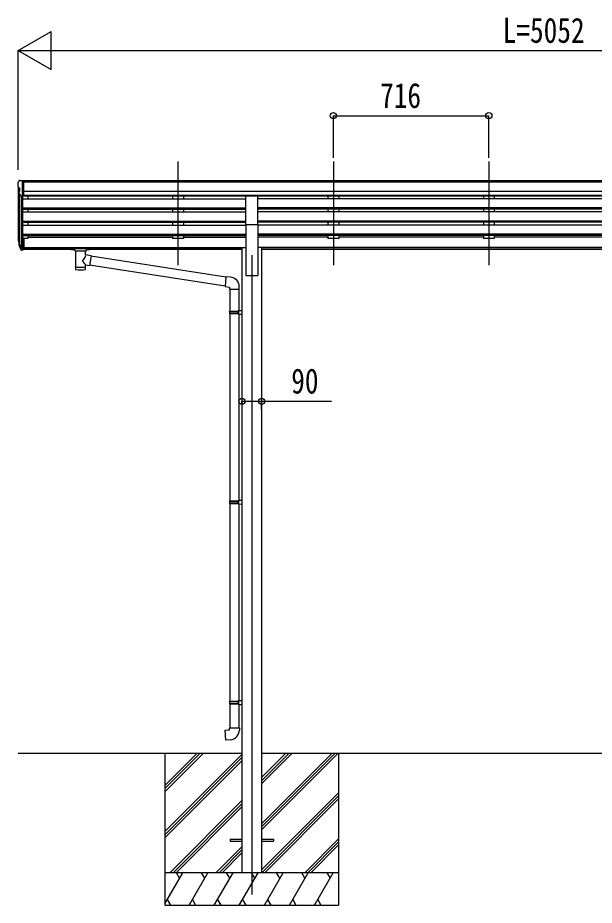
# Model space of a CAD drawing. Units: millimetres, scale not verified. Extents: x -14718 to 14718, y -10395 to 10395.
# Drawn here: x -2545 to 110, y -6038 to -1951 of the extents above; entities that cross this region are included whole.
import ezdxf
from ezdxf.enums import TextEntityAlignment as Align

# ---------------------------------------------------------------- set-up
doc = ezdxf.new("R2010")
doc.units = ezdxf.units.MM
doc.header["$LTSCALE"] = 50
for name, color, linetype in [('0-3_YKK_12', 2, 'Continuous'), ('0-4_YKK_13', 4, 'Continuous'), ('0-5_YKK_A1', 4, 'Continuous'), ('0-6_YKK_D', 6, 'Continuous')]:
    doc.layers.add(name, color=color, linetype=linetype)
doc.styles.add('ＭＳ ゴシック', font='')
doc.styles.get('ＭＳ ゴシック').set_extended_font_data('MS Gothic')

msp = doc.modelspace()

# ---------------------------------------------------------------- linework, layer by layer
at = {"layer": '0-3_YKK_12'}
for p, q in [((-1807.43, -2613.08), (-1807.43, -3090.6)), ((-1091.43, -2613.08), (-1091.43, -3090.6)), ((-375.43, -2613.08), (-375.43, -3090.6)), ((-1467.43, -3043.92), (-1467.43, -5987.5))]:
    msp.add_line(p, q, dxfattribs=at)
at = {"layer": '0-4_YKK_13'}
for p, q in [((-2545.43, -2709.98), (-2545.43, -2710.61)), ((-2542.9, -2731.79), (-2537.58, -2734.86)), ((-2538.52, -2701.17), (-2542.59, -2706.98)), ((-2535.43, -2700.61), (-2537.76, -2700.75)), ((-2537.43, -2735.12), (-2537.43, -2751.4)), ((-2535.43, -2700.61), (-2516.93, -2700.61)), ((-2523.43, -2773.59), (-2523.43, -2700.61)), ((-2516.93, -2700.61), (-2506.93, -2700.69)), ((-2516.93, -2772.59), (-2516.93, -2700.61)), ((-2506.93, -2702.21), (-2506.93, -2700.69)), ((-2531.05, -2771.78), (-2540.06, -2756.18)), ((-2523.43, -2773.59), (-2528.64, -2773.27)), ((-2516.93, -2772.59), (-2523.43, -2772.59)), ((-1494.93, -2903.03), (-1494.93, -2771.24)), ((-1494.93, -2771.24), (-1439.93, -2771.24)), ((-1439.93, -2903.03), (-1439.93, -2771.24)), ((-1494.93, -2903.03), (-1439.93, -2903.03)), ((-2542.34, -2980.4), (-2538.46, -2988.35)), ((-2541.73, -2979.02), (-2538.46, -2986.09)), ((-2523.43, -2966.21), (-2523.43, -3020.98)), ((-2516.93, -2966.21), (-2523.43, -2966.21)), ((-2516.93, -2966.21), (-2516.93, -3020.24)), ((-2540.02, -2991.67), (-2539.68, -2996.08)), ((-2539.68, -2996.08), (-2530.87, -3019.63)), ((-2539.07, -2995.52), (-2530.87, -3011.69)), ((-2529.86, -3010.56), (-2537.62, -2995.16)), ((-2523.43, -3011.24), (-2528.56, -3011.24)), ((-2523.43, -3013.05), (-2528.28, -3013.05)), ((-2523.43, -3020.98), (-2528.28, -3020.98)), ((-2516.93, -3006.34), (-2523.43, -3006.34)), ((-2516.93, -3011.22), (-2523.43, -3011.22)), ((-2516.93, -3020.24), (-2523.43, -3020.24)), ((-2299.43, -3011.09), (-2299.43, -3016.84)), ((-2299.43, -3011.28), (-2299.43, -3012.82)), ((-2297.43, -3010.42), (-2214.43, -3010.42)), ((-2297.43, -3012.6), (-2214.43, -3012.6)), ((-2297.43, -3017.51), (-2282.93, -3017.51)), ((-2282.93, -3023.15), (-2282.93, -3016.61)), ((-2228.93, -3023.15), (-2228.93, -3016.61)), ((-2228.93, -3017.51), (-2214.43, -3017.51)), ((-2212.43, -3011.09), (-2212.43, -3016.84)), ((-2278.83, -3024.07), (-2278.85, -3109.51)), ((-2233.03, -3042.82), (-2233.03, -3024.07)), ((-2207.81, -3046.72), (-2233.03, -3042.81)), ((-2207.81, -3046.72), (-2214.83, -3091.98)), ((-1586.82, -3145.13), (-2208.13, -3048.74)), ((-2233.01, -3109.51), (-2233.03, -3088.85)), ((-2233.03, -3089.16), (-2214.83, -3091.98)), ((-1590.49, -3187.06), (-2214.56, -3090.24)), ((-1565.82, -3145.09), (-1586.66, -3143.26)), ((-1570.74, -3200.83), (-1524.74, -3200.83)), ((-1568.63, -3200.83), (-1568.63, -3301.55)), ((-1526.63, -3200.83), (-1526.63, -3299)), ((-1524.74, -3200.83), (-1524.74, -3189.91)), ((-1570.63, -3303.55), (-1569.63, -3301.55)), ((-1570.63, -3303.55), (-1526.63, -3303.55)), ((-1570.63, -3303.55), (-1570.63, -3311.55)), ((-1569.63, -3301.55), (-1526.63, -3301.55)), ((-1531.11, -3303.55), (-1531.54, -3301.55)), ((-1528.63, -3299.05), (-1512.63, -3298.58)), ((-1528.63, -3301.05), (-1528.63, -3299.05)), ((-1528.63, -3301.05), (-1526.63, -3301.05)), ((-1512.63, -3298.58), (-1512.63, -3316.52)), ((-1570.63, -3311.55), (-1526.63, -3311.55)), ((-1570.63, -3311.55), (-1569.63, -3313.55)), ((-1569.63, -3313.55), (-1526.63, -3313.55)), ((-1568.63, -3313.55), (-1568.63, -4175.25)), ((-1528.63, -3316.05), (-1528.63, -3314.05)), ((-1528.63, -3316.05), (-1512.63, -3316.52)), ((-1526.63, -3316.11), (-1526.63, -4172.7)), ((-1570.63, -4177.25), (-1569.63, -4175.25)), ((-1570.63, -4177.25), (-1526.63, -4177.25)), ((-1570.63, -4177.25), (-1570.63, -4185.25)), ((-1570.63, -4185.25), (-1526.63, -4185.25)), ((-1570.63, -4185.25), (-1569.63, -4187.25)), ((-1569.63, -4175.25), (-1526.63, -4175.25)), ((-1569.63, -4187.25), (-1526.63, -4187.25)), ((-1568.63, -4187.25), (-1568.63, -5097.94)), ((-1531.11, -4177.25), (-1531.54, -4175.25)), ((-1528.63, -4172.75), (-1512.63, -4172.28)), ((-1528.63, -4174.75), (-1528.63, -4172.75)), ((-1528.63, -4174.75), (-1526.63, -4174.75)), ((-1528.63, -4189.75), (-1528.63, -4187.75)), ((-1528.63, -4189.75), (-1512.63, -4190.23)), ((-1526.63, -4189.81), (-1526.63, -5095.38)), ((-1512.63, -4172.28), (-1512.63, -4190.23)), ((-1570.63, -5099.94), (-1569.63, -5097.94)), ((-1570.63, -5099.94), (-1526.63, -5099.94)), ((-1570.63, -5099.94), (-1570.63, -5107.94)), ((-1570.63, -5107.94), (-1526.63, -5107.94)), ((-1570.63, -5107.94), (-1569.63, -5109.94)), ((-1569.63, -5097.94), (-1526.63, -5097.94)), ((-1531.11, -5099.94), (-1531.54, -5097.94)), ((-1528.63, -5095.44), (-1512.63, -5094.97)), ((-1528.63, -5097.44), (-1528.63, -5095.44)), ((-1528.63, -5097.44), (-1526.63, -5097.44)), ((-1512.63, -5094.97), (-1512.63, -5112.91)), ((-1569.63, -5109.94), (-1526.63, -5109.94)), ((-1568.63, -5109.94), (-1568.63, -5219.94)), ((-1528.63, -5112.44), (-1528.63, -5110.44)), ((-1528.63, -5112.44), (-1512.63, -5112.91)), ((-1526.63, -5112.5), (-1526.63, -5219.94)), ((-1570.63, -5219.94), (-1524.63, -5219.94)), ((-1570.63, -5229.94), (-1570.63, -5219.94)), ((-1524.63, -5219.94), (-1524.63, -5230.86)), ((-1567.43, -5733), (-1567.43, -5742)), ((-1567.43, -5733), (-1512.63, -5733)), ((-1567.43, -5742), (-1512.63, -5742)), ((-1422.23, -5733), (-1367.43, -5733)), ((-1422.23, -5742), (-1367.43, -5742)), ((-1367.43, -5733), (-1367.43, -5742))]:
    msp.add_line(p, q, dxfattribs=at)
for points in [[(-2299.43, -3011.09), (-2299.39, -3010.89), (-2299.31, -3010.75), (-2299.21, -3010.66), (-2299.11, -3010.6), (-2298.99, -3010.55), (-2298.7, -3010.49), (-2298.21, -3010.45), (-2297.66, -3010.43), (-2297.43, -3010.42)], [(-2299.43, -3016.84), (-2299.39, -3017.04), (-2299.31, -3017.18), (-2299.21, -3017.27), (-2299.11, -3017.33), (-2298.99, -3017.38), (-2298.7, -3017.44), (-2298.21, -3017.49), (-2297.66, -3017.51), (-2297.43, -3017.51)], [(-2214.43, -3010.42), (-2214.08, -3010.43), (-2213.55, -3010.45), (-2213.1, -3010.5), (-2212.79, -3010.58), (-2212.63, -3010.68), (-2212.51, -3010.82), (-2212.44, -3011), (-2212.43, -3011.09)], [(-2214.43, -3017.51), (-2214.08, -3017.5), (-2213.55, -3017.48), (-2213.1, -3017.43), (-2212.79, -3017.35), (-2212.63, -3017.25), (-2212.51, -3017.11), (-2212.44, -3016.93), (-2212.43, -3016.84)], [(-1586.66, -3143.26), (-1590.66, -3189.09), (-1570.74, -3190.83), (-1570.74, -3200.83)], [(-1531.11, -3303.55), (-1531.11, -3311.55), (-1531.54, -3313.55)], [(-1528.63, -3314.05), (-1526.63, -3314.05), (-1526.63, -3301.05)], [(-1531.11, -4177.25), (-1531.11, -4185.25), (-1531.54, -4187.25)], [(-1528.63, -4187.75), (-1526.63, -4187.75), (-1526.63, -4174.75)], [(-1531.11, -5099.94), (-1531.11, -5107.94), (-1531.54, -5109.94)], [(-1528.63, -5110.44), (-1526.63, -5110.44), (-1526.63, -5097.44)], [(-1565.71, -5275.69), (-1586.55, -5277.51), (-1590.55, -5231.69), (-1570.63, -5229.94)]]:
    msp.add_lwpolyline(points, dxfattribs=at)
for centre, radius, start, end in [((-2542.43, -2709.98), 3, 93, 180), ((-2343.43, -2710.61), 202, 180, 184.94904), ((-2538.53, -2727.42), 6.18, 185.7035, 224.99897), ((-2537.7, -2701.75), 1, 93.5, 145), ((-2537.73, -2735.12), 0.3, 0, 60), ((-2537.46, -2754.68), 3, 94.7167, 210), ((-2537.73, -2751.4), 0.3, 274.7167, 0), ((-2528.46, -2770.28), 3, 210, 266.5), ((-2514.25, -2971.28), 29.53, 186.50806, 197.98144), ((-2512.84, -2969.53), 30.41, 187.1552, 198.19734), ((-1569.74, -3189.91), 45, 0, 85), ((-1569.63, -5230.86), 45, 275, 0)]:
    msp.add_arc(centre, radius, start, end, dxfattribs=at)
for centre, major_axis, ratio, start_param, end_param in [((-2454.78, -2971.72), (-89.06, 1.43), 0.57596, 6.1962358, 6.3678173), ((-2455.57, -2965.04), (87.93, 4.42), 0.541684, 3.0659337, 3.2228513), ((-2538.72, -2991.67), (1.3, 0), 0.90356, 1.3700892, 3.347195), ((-2452.8, -2975.48), (-89.07, 0), 0.90356, 0.2056023, 0.2515348), ((-2453.51, -2971.62), (-88.05, 0), 0.90356, 0.2662965, 0.3003836), ((-2528.28, -3010.34), (-3, 0), 0.90356, 0.5235988, 1.5707963), ((-2528.28, -3018.27), (3, 0), 0.90356, 3.6651914, 4.712389), ((-2528.56, -3009.89), (-1.5, 0), 0.90356, 0.5235988, 1.5707963), ((-2297.43, -3012.82), (2, 0), 0.109601, 1.5707963, 3.1415927), ((-2255.93, -3023.07), (27.06, 0), 0.069685, 3.1415927, 6.2831853), ((-2255.93, -3016.61), (27, 0), 0.070066, 6.2831853, 9.424778), ((-2244.93, -3020.59), (16, 0), 0.361356, 6.2636979, 6.2831853), ((-2214.43, -3012.82), (2, 0), 0.109601, 0, 1.5707963), ((-2255.93, -3069.36), (-22.81, -26.62), 0.234429, 1.6855472, 3.1268519), ((-2255.93, -3097.07), (22.91, 0), 0.122865, 3.1415927, 6.2831853), ((-2253.38, -3066.71), (20.32, -22.25), 0.045535, 0.0389954, 1.3075346), ((-2255.93, -3109.51), (22.92, 0), 0.101955, 3.1415499, 6.2833984)]:
    msp.add_ellipse(centre, major_axis=major_axis, ratio=ratio, start_param=start_param, end_param=end_param, dxfattribs=at)
at = {"layer": '0-5_YKK_A1'}
for p, q in [((-2543.43, -2731.18), (-2543.43, -2965.85)), ((2482.07, -2702.21), (-2516.93, -2702.21)), ((2482.07, -2707.43), (-2516.93, -2707.43)), ((-2538.46, -2758.95), (-2538.46, -2992.56)), ((-2529.43, -2773.11), (-2529.44, -3010.99)), ((-2523.43, -2773.59), (-2523.43, -2966.21)), ((2482.07, -2750.96), (-2516.93, -2750.96)), ((2482.07, -2768.81), (-2516.93, -2768.81)), ((-1494.93, -2772.06), (-2516.93, -2772.06)), ((-2498.43, -2772.06), (-2498.43, -2784.57)), ((-1832.43, -2772.06), (-1832.43, -2784.57)), ((-1782.43, -2772.06), (-1782.43, -2784.47)), ((1405.07, -2772.06), (-1439.93, -2772.06)), ((-1116.43, -2772.06), (-1116.43, -2784.57)), ((-1066.43, -2772.06), (-1066.43, -2784.47)), ((-400.43, -2772.06), (-400.43, -2784.57)), ((-350.43, -2772.06), (-350.43, -2784.47)), ((-2523.43, -2784.57), (-1494.93, -2784.57)), ((1405.07, -2784.57), (-1439.93, -2784.57)), ((-2523.43, -2826.44), (-1494.93, -2826.44)), ((-2523.43, -2827.94), (-1494.93, -2827.94)), ((-2523.43, -2832.26), (-1494.93, -2832.26)), ((-2523.43, -2845.11), (-1494.93, -2845.11)), ((-2498.43, -2832.26), (-2498.43, -2845.11)), ((-1832.43, -2832.26), (-1832.43, -2845.11)), ((-1782.43, -2832.26), (-1782.43, -2845.11)), ((1405.07, -2826.44), (-1439.93, -2826.44)), ((1405.07, -2827.94), (-1439.93, -2827.94)), ((1405.07, -2832.26), (-1439.93, -2832.26)), ((1405.07, -2845.11), (-1439.93, -2845.11)), ((-1116.43, -2832.26), (-1116.43, -2845.11)), ((-1066.43, -2832.26), (-1066.43, -2845.11)), ((-400.43, -2832.26), (-400.43, -2845.11)), ((-350.43, -2832.26), (-350.43, -2845.11)), ((-2523.43, -2886.99), (-1494.93, -2886.99)), ((-2523.43, -2888.49), (-1494.93, -2888.49)), ((-2523.43, -2892.8), (-1494.93, -2892.8)), ((-2498.43, -2892.8), (-2498.43, -2905.66)), ((-1832.43, -2892.8), (-1832.43, -2905.56)), ((-1782.43, -2892.8), (-1782.43, -2905.66)), ((1405.07, -2886.99), (-1439.93, -2886.99)), ((1405.07, -2888.49), (-1439.93, -2888.49)), ((1405.07, -2892.8), (-1439.93, -2892.8)), ((-1116.43, -2892.8), (-1116.43, -2905.56)), ((-1066.43, -2892.8), (-1066.43, -2905.66)), ((-400.43, -2892.8), (-400.43, -2905.56)), ((-350.43, -2892.8), (-350.43, -2905.66)), ((-2523.43, -2905.66), (-1494.93, -2905.66)), ((-1494.93, -2903.03), (-1494.93, -3137.49)), ((-1439.93, -2903.03), (-1439.93, -3137.49)), ((1405.07, -2905.66), (-1439.93, -2905.66)), ((-2523.43, -2947.54), (-1494.93, -2947.54)), ((-2523.43, -2949.04), (-1494.93, -2949.04)), ((-2523.43, -2953.35), (-1494.93, -2953.35)), ((-2498.43, -2966.84), (-2516.93, -2966.84)), ((-2498.43, -2953.35), (-2498.43, -2966.84)), ((-2498.43, -2961.9), (-1832.43, -2961.9)), ((-1832.43, -2953.35), (-1832.43, -2966.84)), ((-1782.43, -2966.84), (-1832.43, -2966.84)), ((-1782.43, -2953.35), (-1782.43, -2966.84)), ((-1782.43, -2961.9), (-1494.93, -2961.9)), ((1405.07, -2947.54), (-1439.93, -2947.54)), ((1405.07, -2949.04), (-1439.93, -2949.04)), ((1405.07, -2953.35), (-1439.93, -2953.35)), ((-1116.43, -2961.9), (-1439.93, -2961.9)), ((-1116.43, -2953.35), (-1116.43, -2966.84)), ((-1066.43, -2966.84), (-1116.43, -2966.84)), ((-1066.43, -2953.35), (-1066.43, -2966.84)), ((-400.43, -2961.9), (-1066.43, -2961.9)), ((-400.43, -2953.35), (-400.43, -2966.84)), ((-350.43, -2966.84), (-400.43, -2966.84)), ((-350.43, -2953.35), (-350.43, -2966.84)), ((315.57, -2961.9), (-350.43, -2961.9)), ((-2516.93, -3008.91), (-1512.63, -3008.91)), ((-2516.93, -3010.31), (-1512.63, -3010.31)), ((-2282.93, -3018), (-2516.93, -3018)), ((-1512.63, -3018), (-2228.93, -3018)), ((-1512.63, -3008.49), (-1512.63, -5887.5)), ((-1512.63, -3008.49), (-1494.93, -3008.49)), ((-1422.23, -3008.49), (-1439.93, -3008.49)), ((-1422.23, -3008.49), (-1422.23, -5887.5)), ((1387.37, -3008.91), (-1422.23, -3008.91)), ((1387.37, -3010.31), (-1422.23, -3010.31)), ((1387.37, -3018), (-1422.23, -3018)), ((-1494.93, -3137.49), (-1439.93, -3137.49)), ((-2543.43, -5337.5), (-1512.63, -5337.5)), ((-1867.43, -5337.5), (-1867.43, -6037.5)), ((-1867.43, -5514.63), (-1690.3, -5337.5)), ((-1867.43, -5500.49), (-1704.44, -5337.5)), ((-1867.43, -5486.35), (-1718.58, -5337.5)), ((-1867.43, -5698.48), (-1512.63, -5343.68)), ((-1422.23, -5690.35), (-1069.38, -5337.5)), ((-1422.23, -5676.21), (-1083.52, -5337.5)), ((-1422.23, -5662.06), (-1097.66, -5337.5)), ((-1422.23, -5478.22), (-1281.51, -5337.5)), ((-1422.23, -5464.08), (-1295.65, -5337.5)), ((-1422.23, -5449.93), (-1309.8, -5337.5)), ((-1422.23, -5337.5), (1387.37, -5337.5)), ((-1067.43, -5337.5), (-1067.43, -6037.5)), ((-1867.43, -5712.62), (-1512.63, -5357.82)), ((-1867.43, -5726.76), (-1512.63, -5371.96)), ((-1844.32, -5887.5), (-1512.63, -5555.81)), ((-1422.23, -5874.19), (-1067.43, -5519.4)), ((-1421.39, -5887.5), (-1067.43, -5533.54)), ((-1407.25, -5887.5), (-1067.43, -5547.68)), ((-1830.18, -5887.5), (-1512.63, -5569.95)), ((-1816.04, -5887.5), (-1512.63, -5584.09)), ((-1223.4, -5887.5), (-1067.43, -5731.53)), ((-1209.26, -5887.5), (-1067.43, -5745.67)), ((-1195.12, -5887.5), (-1067.43, -5759.81)), ((-1632.19, -5887.5), (-1512.63, -5767.94)), ((-1618.05, -5887.5), (-1512.63, -5782.08)), ((-1603.9, -5887.5), (-1512.63, -5796.23)), ((-1067.43, -5887.5), (-1867.43, -5887.5)), ((-1867.43, -6030.7), (-1784.75, -5887.5)), ((-1799.75, -5913.48), (-1814.75, -5887.5)), ((-1755.88, -6037.5), (-1669.28, -5887.5)), ((-1684.28, -5913.48), (-1699.28, -5887.5)), ((-1640.41, -6037.5), (-1553.81, -5887.5)), ((-1568.81, -5913.48), (-1583.81, -5887.5)), ((-1524.94, -6037.5), (-1438.34, -5887.5)), ((-1453.34, -5913.48), (-1468.34, -5887.5)), ((-1409.47, -6037.5), (-1322.87, -5887.5)), ((-1337.87, -5913.48), (-1352.87, -5887.5)), ((-1294, -6037.5), (-1207.4, -5887.5)), ((-1222.4, -5913.48), (-1237.4, -5887.5)), ((-1178.53, -6037.5), (-1091.93, -5887.5)), ((-1121.93, -5887.5), (-1106.93, -5913.48)), ((-1867.43, -6037.5), (-1067.43, -6037.5)), ((-1856.36, -6011.52), (-1841.36, -6037.5)), ((-1740.89, -6011.52), (-1725.89, -6037.5)), ((-1625.42, -6011.52), (-1610.42, -6037.5)), ((-1509.94, -6011.52), (-1494.94, -6037.5)), ((-1394.48, -6011.52), (-1379.48, -6037.5)), ((-1279, -6011.52), (-1264.01, -6037.5)), ((-1163.53, -6011.52), (-1148.54, -6037.5))]:
    msp.add_line(p, q, dxfattribs=at)
at = {"layer": '0-6_YKK_D'}
for p, q in [((-2543.43, -2102.21), (-2391.88, -2014.71)), ((-2391.88, -2189.71), (-2391.88, -2014.71)), ((-2543.43, -2650.61), (-2543.43, -2101.21)), ((-2543.43, -2102.21), (-2391.88, -2189.71)), ((-2543.43, -2102.21), (-2240.32, -2102.21)), ((-2368.43, -2102.21), (2333.57, -2102.21)), ((-1091.43, -2596.6), (-1091.43, -2401.21)), ((-1091.43, -2402.21), (-375.43, -2402.21)), ((-375.43, -2596.6), (-375.43, -2401.21)), ((-1512.63, -3724.54), (-1512.63, -3716.04)), ((-1422.23, -3755.39), (-1422.23, -3716.04))]:
    msp.add_line(p, q, dxfattribs=at)
msp.add_lwpolyline([(-1512.63, -3717.04), (-1422.23, -3717.04), (-1099.83, -3717.04)], dxfattribs=at)
for centre in [(-1091.43, -2402.21), (-375.43, -2402.21), (-1512.63, -3717.04), (-1422.23, -3717.04)]:
    msp.add_circle(centre, 14.38, dxfattribs=at)

# ---------------------------------------------------------------- texts
at = {"layer": '0-6_YKK_D', "style": 'ＭＳ ゴシック', "width": 0.8}
for s, p in [('L=5052', (-311.43, -2101.21)), ('716', (-876.23, -2401.21)), ('90', (-1285.63, -3716.04))]:
    msp.add_text(s, height=115.5, dxfattribs=at).set_placement(p, align=Align.BOTTOM_LEFT)

doc.saveas('drawing.dxf')
